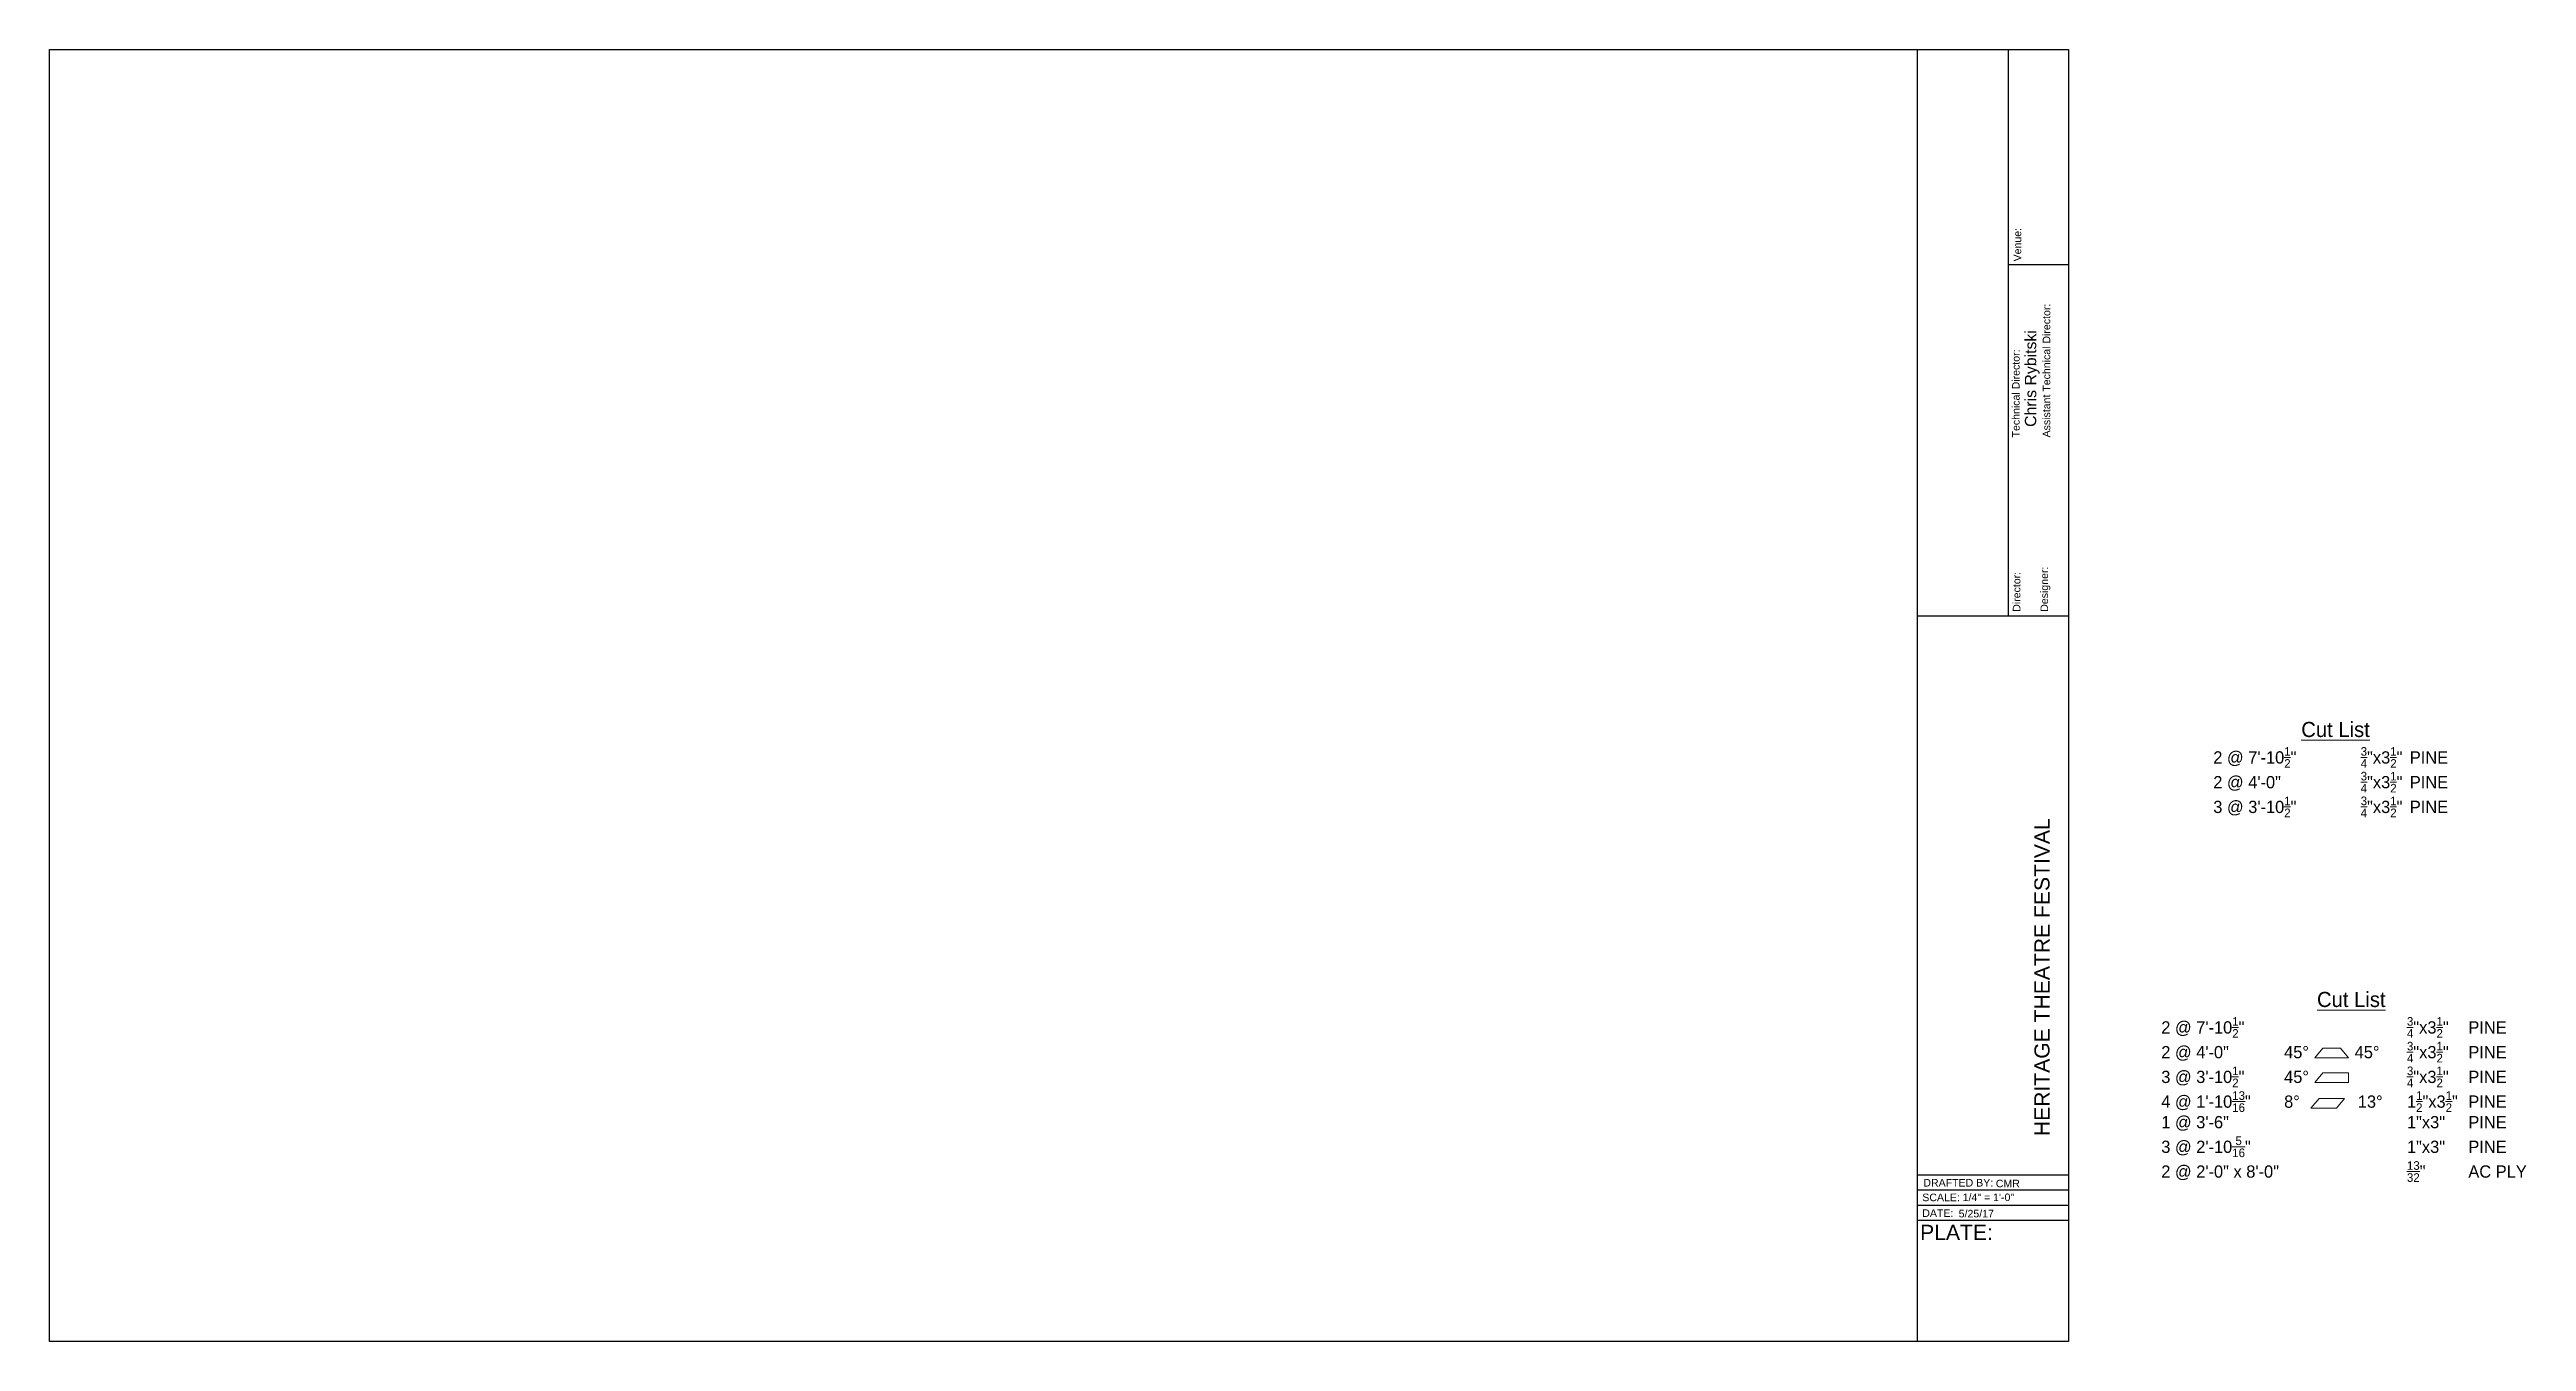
# Paper-space layout '11x17' of a CAD drawing. Header units: inches. Extents: x 0 to 20.5, y 0 to 10.7.
import ezdxf

# ---------------------------------------------------------------- set-up
doc = ezdxf.new("R2010")
doc.units = ezdxf.units.IN
doc.header["$MEASUREMENT"] = 0
doc.layers.add('BORDER', color=7, linetype='Continuous')
doc.layers.add('OBJECT', color=7, linetype='Continuous')
doc.layers.add('Dimensions', color=154, linetype='Continuous', lineweight=9)
doc.styles.add('LABELS', font='arial.ttf', dxfattribs={"height": 5})
doc.styles.add('Notes', font='dim.shx', dxfattribs={"height": 0.101562})
doc.styles.get("Standard").update_dxf_attribs({"font": 'arial.ttf'})
doc.styles.add('TitleAttribute', font='arial.ttf', dxfattribs={"height": 0.125})
doc.styles.add('TitleBlock', font='arial.ttf', dxfattribs={"height": 0.046875})

# ---------------------------------------------------------------- blocks, each defined once
blk = doc.blocks.new('*U12')
for p, q in [((15.444, 0), (15.444, 10.686)), ((16.194, 10.686), (16.194, 6)), ((16.694, 8.905), (16.194, 8.905)), ((16.694, 6), (15.444, 6)), ((16.694, 1.375), (15.444, 1.375)), ((16.694, 1.25), (15.444, 1.25)), ((16.694, 1.125), (15.444, 1.125)), ((16.694, 1), (15.444, 1))]:
    blk.add_line(p, q)
at = {"layer": 'BORDER'}
blk.add_lwpolyline([(0, 10.686), (16.694, 10.686), (16.694, 0), (0, 0)], close=True, dxfattribs=at)
for s, p in [('Venue:', (16.302, 8.933)), ('Assistant Technical Director:', (16.542, 7.477)), ('Technical Director:', (16.289, 7.477)), ('Director:', (16.295, 6.035)), ('Designer:', (16.524, 6.035))]:
    blk.add_text(s, height=0.0625, rotation=90).set_placement(p)
at = {"style": 'TitleAttribute'}
for tag, p, height in [('VENUE', (16.538, 8.962), 0.125), ('TECH_DIRECTOR', (16.427, 7.564), 0.0938), ('ATD', (16.667, 7.564), 0.0938), ('DIRECTOR', (16.424, 6.079), 0.0938), ('DESIGNER', (16.661, 6.079), 0.0938)]:
    blk.add_attdef(tag, p, '', height=height, rotation=90, dxfattribs=at)
at = {"layer": 'BORDER', "style": 'TitleBlock'}
for s, height, p in [('DRAFTED BY:', 0.0625, (15.493, 1.281)), ('SCALE:', 0.0625, (15.484, 1.16)), ('DATE:', 0.0625, (15.484, 1.03)), ('PLATE:', 0.125, (15.466, 0.84))]:
    blk.add_text(s, height=height, dxfattribs=at).set_placement(p)
at = {"layer": 'BORDER'}
for tag, p, height, style in [('UNIT', (15.975, 6.177), 0.25, 'TitleAttribute'), ('SHOW_TITLE', (16.069, 1.699), 0.375, 'LABELS'), ('COMPANY', (16.537, 1.699), 0.125, 'TitleAttribute')]:
    blk.add_attdef(tag, p, '', height=height, rotation=90, dxfattribs=dict(at, style=style))
at = {"layer": 'BORDER', "style": 'TitleAttribute'}
for tag, p, height in [('DRAFTER', (16.092, 1.275), 0.0625), ('DATE', (15.785, 1.027), 0.0625), ('SCALE', (15.818, 1.161), 0.0625), ('XX', (15.498, 0.116), 0.25)]:
    blk.add_attdef(tag, p, '', height=height, dxfattribs=at)

psp = doc.layouts.new('11x17')

# ---------------------------------------------------------------- linework, layer by layer
at = {"layer": 'Dimensions'}
for points in [[(19.014, 2.352), (18.736, 2.352), (18.803, 2.432), (18.947, 2.432)], [(19.014, 2.148), (18.736, 2.148), (18.803, 2.228), (19.014, 2.228)], [(18.914, 1.936), (18.704, 1.936), (18.771, 2.016), (18.981, 2.016)]]:
    psp.add_lwpolyline(points, close=True, dxfattribs=at)

# ---------------------------------------------------------------- block references
at = {"layer": 'OBJECT'}
ref = psp.add_blockref('*U12', (0.006, 0.006), dxfattribs=at)
ref.add_attrib('DRAFTER', 'CMR', (16.098, 1.281), dxfattribs={"layer": 'BORDER', "height": 0.0625, "style": 'TitleAttribute'})
ref.add_attrib('DATE', '5/25/17', (15.791, 1.032), dxfattribs={"layer": 'BORDER', "height": 0.0625, "style": 'TitleAttribute'})
ref.add_attrib('SCALE', '1/4" = 1\'-0"', (15.824, 1.167), dxfattribs={"layer": 'BORDER', "height": 0.0625, "style": 'TitleAttribute'})
ref.add_attrib('COMPANY', 'HERITAGE THEATRE FESTIVAL', (16.542, 1.704), dxfattribs={"layer": 'BORDER', "height": 0.125, "rotation": 90, "style": 'TitleAttribute'})
ref.add_attrib('TECH_DIRECTOR', 'Chris Rybitski', (16.432, 7.57), dxfattribs={"layer": '0', "height": 0.09375, "rotation": 90, "style": 'TitleAttribute'})

# ---------------------------------------------------------------- texts
at = {"layer": 'Dimensions', "char_height": 0.101562, "attachment_point": 1, "style": 'Notes'}
for s, width, insert in [('\\A1;\\pi0.72754,t1.94629,2.35254;{\\fCentury Gothic|b0|i0|c0|p34;\\H1.2308x;\\LCut List \\P\\pi0,t1.21875,1.625;\\H0.81248x;\\l2 @ 7\'-10\\H0.7x;\\S1/2;\\H1.4286x;"^I\\H0.7x;\\S3/4;\\H1.4286x;"x3\\H0.7x;\\S1/2;\\H1.4286x;"^IPINE\\P2 @ 4\'-0"^I\\H0.7x;\\S3/4;\\H1.4286x;"x3\\H0.7x;\\S1/2;\\H1.4286x;"^IPINE\\H0.99996x;\\P3 @ 3\'-10\\H0.7x;\\S1/2;\\H1.4286x;"^I\\H0.7x;\\S3/4;\\H1.4286x;"x3\\H0.7x;\\S1/2;\\H1.4286x;"^IPINE}', 2.03726, (17.896, 5.13)), ('\\A1;\\pi1.28772,t2.30334,2.91272,3.31897,3.82678;{\\fCentury Gothic|b0|i0|c0|p34;\\H1.2308x;\\LCut List\\P\\pi0,t1.01563,1.625,2.03125,2.53906;\\H0.81248x;\\l2 @ 7\'-10\\H0.7x;\\S1/2;\\H1.4286x;"^I^I^I\\H0.7x;\\S3/4;\\H1.4286x;"x3\\H0.7x;\\S1/2;\\H1.4286x;" ^IPINE\\P\\pt1.01563,1.52344,2.03125,2.53906;2 @ 4\'-0"^I45°^I  45°^I\\H0.7x;\\S3/4;\\H1.4286x;"x3\\H0.7x;\\S1/2;\\H1.4286x;" ^IPINE\\H0.99996x;\\P\\pt1.01563,1.625,2.03125,2.53906;3 @ 3\'-10\\H0.7x;\\S1/2;\\H1.4286x;"^I45°^I  ^I\\H0.7x;\\S3/4;\\H1.4286x;"x3\\H0.7x;\\S1/2;\\H1.4286x;" ^IPINE\\P4 @ 1\'-10\\H0.7x;\\S13/16;\\H1.4286x;"^I8°^I13°^I1\\H0.7x;\\S1/2;\\H1.4286x;"x3\\H0.7x;\\S1/2;\\H1.4286x;" ^IPINE\\P1 @ 3\'-6"^I^I^I1"x3" ^IPINE\\P3 @ 2\'-10\\H0.7x;\\S5/16;\\H1.4286x;"^I^I^I1"x3" ^IPINE\\P2 @ 2\'-0" x 8\'-0"^I^I^I\\H0.7x;\\S13/32;\\H1.4286x;" ^IAC PLY}', 3.15762, (17.466, 2.897))]:
    psp.add_mtext_dynamic_manual_height_columns(s, width=width, gutter_width=0.508, heights=[0], dxfattribs=dict(at, insert=insert))

doc.saveas('drawing.dxf')
